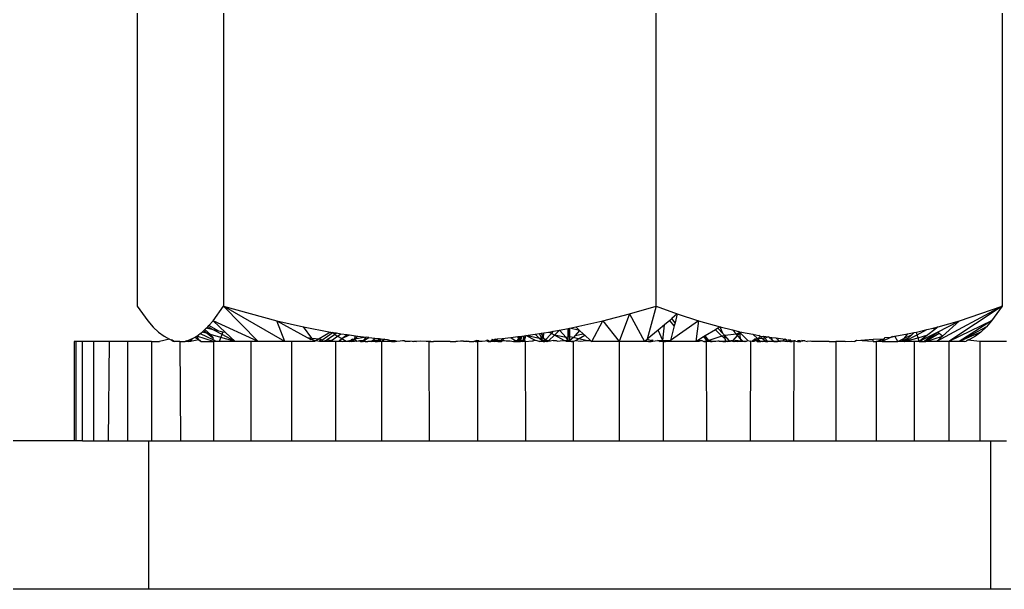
# Model space of a CAD drawing. Header units: millimetres. Extents: x 243 to 2849, y 203 to 3454.
# Drawn here: x 999.32 to 1019.19, y 1575.16 to 1586.66 of the extents above; entities that cross this region are included whole.
import ezdxf

# ---------------------------------------------------------------- set-up
doc = ezdxf.new("R2010")
doc.units = ezdxf.units.MM

msp = doc.modelspace()

# ---------------------------------------------------------------- linework, layer by layer
for p, q in [((1001.698, 1587.442), (1001.698, 1580.871)), ((1003.438, 1587.442), (1003.438, 1580.871)), ((1012.166, 1580.871), (1012.166, 1587.442)), ((1019.152, 1587.442), (1019.152, 1580.871)), ((1001.698, 1580.871), (1001.912, 1580.574)), ((1003.226, 1580.577), (1003.438, 1580.871)), ((1003.438, 1580.871), (1004.511, 1580.575)), ((1004.138, 1580.156), (1003.438, 1580.871)), ((1004.674, 1580.156), (1003.438, 1580.871)), ((1011.629, 1580.715), (1012.166, 1580.871)), ((1012.166, 1580.871), (1011.987, 1580.203)), ((1012.166, 1580.871), (1012.594, 1580.715)), ((1019.152, 1580.871), (1017.826, 1580.156)), ((1019.152, 1580.871), (1018.078, 1580.156)), ((1018.291, 1580.574), (1019.152, 1580.871)), ((1019.152, 1580.871), (1018.939, 1580.577)), ((1011.091, 1580.574), (1011.629, 1580.715)), ((1011.629, 1580.715), (1011.419, 1580.156)), ((1011.629, 1580.715), (1011.932, 1580.156)), ((1012.594, 1580.715), (1012.488, 1580.626)), ((1012.594, 1580.715), (1012.549, 1580.535)), ((1012.594, 1580.715), (1013.024, 1580.575)), ((1001.912, 1580.574), (1002.021, 1580.451)), ((1002.021, 1580.451), (1002.129, 1580.348)), ((1003.091, 1580.428), (1003.118, 1580.454)), ((1003.118, 1580.454), (1003.14, 1580.479)), ((1003.227, 1580.396), (1003.118, 1580.454)), ((1003.14, 1580.479), (1003.226, 1580.577)), ((1003.34, 1580.369), (1003.14, 1580.479)), ((1004.138, 1580.156), (1003.226, 1580.577)), ((1003.48, 1580.338), (1003.226, 1580.577)), ((1004.511, 1580.575), (1005.052, 1580.452)), ((1004.674, 1580.156), (1004.511, 1580.575)), ((1004.511, 1580.575), (1005.123, 1580.24)), ((1005.052, 1580.452), (1005.595, 1580.349)), ((1005.221, 1580.228), (1005.052, 1580.452)), ((1010.425, 1580.428), (1010.55, 1580.452)), ((1010.55, 1580.452), (1011.091, 1580.574)), ((1010.55, 1580.452), (1010.624, 1580.383)), ((1010.871, 1580.156), (1011.091, 1580.574)), ((1011.091, 1580.574), (1011.419, 1580.156)), ((1012.336, 1580.497), (1012.21, 1580.39)), ((1012.3, 1580.182), (1012.336, 1580.497)), ((1012.442, 1580.586), (1012.336, 1580.497)), ((1012.488, 1580.626), (1012.442, 1580.586)), ((1012.534, 1580.474), (1012.442, 1580.586)), ((1013.024, 1580.575), (1012.461, 1580.182)), ((1012.534, 1580.474), (1012.461, 1580.182)), ((1012.549, 1580.535), (1012.488, 1580.626)), ((1012.549, 1580.535), (1012.534, 1580.474)), ((1013.024, 1580.575), (1012.967, 1580.156)), ((1013.024, 1580.575), (1013.457, 1580.452)), ((1013.457, 1580.452), (1013.416, 1580.428)), ((1013.457, 1580.452), (1013.707, 1580.393)), ((1013.514, 1580.321), (1013.457, 1580.452)), ((1017.758, 1580.428), (1017.858, 1580.452)), ((1017.858, 1580.452), (1017.789, 1580.399)), ((1017.845, 1580.346), (1018.291, 1580.574)), ((1017.858, 1580.452), (1018.291, 1580.574)), ((1018.291, 1580.574), (1017.949, 1580.267)), ((1018.939, 1580.577), (1018.078, 1580.156)), ((1018.939, 1580.577), (1018.285, 1580.156)), ((1018.832, 1580.454), (1018.285, 1580.156)), ((1018.832, 1580.454), (1018.723, 1580.35)), ((1018.939, 1580.577), (1018.832, 1580.454)), ((1002.129, 1580.348), (1002.239, 1580.265)), ((1002.239, 1580.265), (1002.348, 1580.205)), ((1002.839, 1580.234), (1002.9, 1580.267)), ((1002.839, 1580.234), (1002.864, 1580.247)), ((1002.864, 1580.247), (1002.938, 1580.192)), ((1002.9, 1580.267), (1002.969, 1580.32)), ((1002.938, 1580.192), (1002.9, 1580.267)), ((1003.236, 1580.156), (1002.9, 1580.267)), ((1002.969, 1580.32), (1003.01, 1580.35)), ((1002.969, 1580.32), (1003.222, 1580.201)), ((1003.01, 1580.35), (1003.04, 1580.379)), ((1003.113, 1580.32), (1003.01, 1580.35)), ((1003.04, 1580.379), (1003.091, 1580.428)), ((1003.04, 1580.379), (1003.113, 1580.32)), ((1003.178, 1580.301), (1003.06, 1580.399)), ((1003.227, 1580.396), (1003.091, 1580.428)), ((1003.178, 1580.301), (1003.113, 1580.32)), ((1003.113, 1580.32), (1003.234, 1580.224)), ((1003.234, 1580.224), (1003.178, 1580.301)), ((1003.385, 1580.241), (1003.178, 1580.301)), ((1003.34, 1580.369), (1003.227, 1580.396)), ((1003.408, 1580.299), (1003.227, 1580.396)), ((1003.426, 1580.349), (1003.34, 1580.369)), ((1003.354, 1580.156), (1003.385, 1580.241)), ((1003.385, 1580.241), (1003.408, 1580.299)), ((1003.675, 1580.156), (1003.385, 1580.241)), ((1003.408, 1580.299), (1003.426, 1580.349)), ((1003.675, 1580.156), (1003.408, 1580.299)), ((1003.48, 1580.338), (1003.426, 1580.349)), ((1003.48, 1580.338), (1003.675, 1580.156)), ((1005.123, 1580.24), (1005.221, 1580.228)), ((1005.123, 1580.24), (1005.198, 1580.199)), ((1005.595, 1580.349), (1005.366, 1580.211)), ((1005.652, 1580.341), (1005.425, 1580.182)), ((1005.53, 1580.197), (1005.678, 1580.302)), ((1005.595, 1580.349), (1005.652, 1580.341)), ((1005.618, 1580.182), (1005.738, 1580.269)), ((1005.652, 1580.341), (1005.682, 1580.336)), ((1005.652, 1580.341), (1005.717, 1580.331)), ((1005.652, 1580.341), (1005.678, 1580.302)), ((1005.678, 1580.302), (1005.717, 1580.331)), ((1005.678, 1580.302), (1005.738, 1580.269)), ((1005.717, 1580.331), (1005.804, 1580.317)), ((1005.738, 1580.269), (1005.804, 1580.317)), ((1005.738, 1580.269), (1005.826, 1580.219)), ((1005.804, 1580.317), (1005.931, 1580.298)), ((1005.826, 1580.219), (1005.931, 1580.298)), ((1005.826, 1580.219), (1005.977, 1580.291)), ((1005.931, 1580.298), (1005.977, 1580.291)), ((1005.977, 1580.291), (1006.099, 1580.273)), ((1006.079, 1580.206), (1006.099, 1580.273)), ((1006.079, 1580.206), (1006.15, 1580.265)), ((1006.318, 1580.247), (1006.079, 1580.206)), ((1006.099, 1580.273), (1006.15, 1580.265)), ((1006.15, 1580.265), (1006.318, 1580.247)), ((1006.272, 1580.182), (1006.318, 1580.247)), ((1006.272, 1580.182), (1006.369, 1580.241)), ((1006.369, 1580.241), (1006.318, 1580.247)), ((1006.369, 1580.241), (1006.492, 1580.228)), ((1009.064, 1580.223), (1009.239, 1580.242)), ((1009.239, 1580.242), (1009.378, 1580.257)), ((1009.239, 1580.242), (1009.322, 1580.182)), ((1009.378, 1580.257), (1009.404, 1580.26)), ((1009.388, 1580.218), (1009.378, 1580.257)), ((1009.388, 1580.218), (1009.434, 1580.263)), ((1009.404, 1580.26), (1009.466, 1580.267)), ((1009.416, 1580.224), (1009.404, 1580.26)), ((1009.416, 1580.224), (1009.466, 1580.267)), ((1009.43, 1580.182), (1009.466, 1580.267)), ((1009.466, 1580.267), (1009.507, 1580.273)), ((1009.482, 1580.182), (1009.507, 1580.273)), ((1009.482, 1580.182), (1009.532, 1580.246)), ((1009.507, 1580.273), (1009.54, 1580.278)), ((1009.515, 1580.182), (1009.532, 1580.246)), ((1009.532, 1580.246), (1009.54, 1580.278)), ((1009.54, 1580.278), (1009.728, 1580.307)), ((1009.732, 1580.182), (1009.54, 1580.278)), ((1009.817, 1580.223), (1009.54, 1580.278)), ((1009.728, 1580.307), (1009.813, 1580.32)), ((1009.728, 1580.307), (1009.817, 1580.223)), ((1009.813, 1580.32), (1009.849, 1580.325)), ((1009.861, 1580.218), (1009.813, 1580.32)), ((1009.849, 1580.325), (1009.904, 1580.333)), ((1009.896, 1580.235), (1009.849, 1580.325)), ((1009.861, 1580.218), (1009.904, 1580.333)), ((1009.896, 1580.235), (1009.904, 1580.333)), ((1009.904, 1580.333), (1010.006, 1580.349)), ((1009.923, 1580.182), (1010.057, 1580.321)), ((1010.006, 1580.349), (1010.1, 1580.366)), ((1010.057, 1580.321), (1010.006, 1580.349)), ((1010.006, 1580.182), (1010.116, 1580.289)), ((1010.057, 1580.321), (1010.1, 1580.366)), ((1010.116, 1580.289), (1010.057, 1580.321)), ((1010.1, 1580.366), (1010.22, 1580.389)), ((1010.116, 1580.289), (1010.22, 1580.389)), ((1010.352, 1580.239), (1010.116, 1580.289)), ((1010.312, 1580.182), (1010.116, 1580.289)), ((1010.22, 1580.389), (1010.394, 1580.422)), ((1010.22, 1580.389), (1010.352, 1580.239)), ((1010.392, 1580.248), (1010.352, 1580.239)), ((1010.392, 1580.182), (1010.352, 1580.239)), ((1010.392, 1580.248), (1010.425, 1580.428)), ((1010.392, 1580.248), (1010.394, 1580.422)), ((1010.425, 1580.255), (1010.392, 1580.248)), ((1010.392, 1580.182), (1010.392, 1580.248)), ((1010.394, 1580.422), (1010.425, 1580.428)), ((1010.624, 1580.383), (1010.425, 1580.428)), ((1010.425, 1580.255), (1010.425, 1580.428)), ((1010.425, 1580.182), (1010.425, 1580.255)), ((1010.498, 1580.239), (1010.425, 1580.255)), ((1010.498, 1580.239), (1010.425, 1580.182)), ((1010.533, 1580.28), (1010.498, 1580.239)), ((1010.603, 1580.216), (1010.498, 1580.239)), ((1010.624, 1580.383), (1010.533, 1580.28)), ((1010.533, 1580.28), (1010.697, 1580.316)), ((1010.603, 1580.216), (1010.732, 1580.284)), ((1010.624, 1580.383), (1010.697, 1580.316)), ((1010.697, 1580.316), (1010.732, 1580.284)), ((1010.732, 1580.284), (1010.843, 1580.182)), ((1012.21, 1580.39), (1011.987, 1580.203)), ((1012.3, 1580.182), (1012.21, 1580.39)), ((1013.126, 1580.252), (1013.009, 1580.182)), ((1013.158, 1580.272), (1013.126, 1580.252)), ((1013.191, 1580.182), (1013.126, 1580.252)), ((1013.363, 1580.396), (1013.158, 1580.272)), ((1013.191, 1580.182), (1013.158, 1580.272)), ((1013.231, 1580.182), (1013.158, 1580.272)), ((1013.492, 1580.266), (1013.231, 1580.182)), ((1013.416, 1580.428), (1013.363, 1580.396)), ((1013.492, 1580.266), (1013.363, 1580.396)), ((1013.514, 1580.321), (1013.416, 1580.428)), ((1013.554, 1580.279), (1013.492, 1580.266)), ((1013.561, 1580.214), (1013.492, 1580.266)), ((1013.554, 1580.279), (1013.514, 1580.321)), ((1013.787, 1580.306), (1013.554, 1580.279)), ((1013.561, 1580.214), (1013.554, 1580.279)), ((1013.643, 1580.182), (1013.554, 1580.279)), ((1013.707, 1580.393), (1013.833, 1580.363)), ((1013.787, 1580.306), (1013.707, 1580.393)), ((1013.855, 1580.341), (1013.711, 1580.176)), ((1013.855, 1580.341), (1013.787, 1580.306)), ((1013.873, 1580.214), (1013.787, 1580.306)), ((1013.855, 1580.341), (1013.833, 1580.363)), ((1013.833, 1580.363), (1013.892, 1580.349)), ((1013.892, 1580.349), (1013.855, 1580.341)), ((1013.873, 1580.214), (1013.855, 1580.341)), ((1014.019, 1580.182), (1013.855, 1580.341)), ((1013.892, 1580.349), (1014.117, 1580.307)), ((1014.117, 1580.307), (1014.239, 1580.283)), ((1014.117, 1580.307), (1014.22, 1580.213)), ((1014.267, 1580.259), (1014.22, 1580.213)), ((1014.267, 1580.259), (1014.239, 1580.283)), ((1014.267, 1580.259), (1014.33, 1580.266)), ((1014.308, 1580.222), (1014.267, 1580.259)), ((1014.33, 1580.266), (1014.362, 1580.228)), ((1014.33, 1580.266), (1014.433, 1580.252)), ((1014.433, 1580.252), (1014.362, 1580.228)), ((1014.519, 1580.182), (1014.433, 1580.252)), ((1014.433, 1580.252), (1014.498, 1580.243)), ((1014.519, 1580.182), (1014.498, 1580.243)), ((1014.498, 1580.243), (1014.583, 1580.231)), ((1016.914, 1580.248), (1016.728, 1580.156)), ((1016.772, 1580.212), (1016.793, 1580.24)), ((1016.793, 1580.24), (1016.914, 1580.248)), ((1016.914, 1580.248), (1016.986, 1580.266)), ((1016.937, 1580.259), (1016.914, 1580.248)), ((1016.986, 1580.266), (1017.241, 1580.314)), ((1017.046, 1580.156), (1016.986, 1580.266)), ((1017.241, 1580.314), (1017.168, 1580.218)), ((1017.168, 1580.218), (1017.332, 1580.302)), ((1017.175, 1580.156), (1017.437, 1580.295)), ((1017.175, 1580.156), (1017.453, 1580.236)), ((1017.241, 1580.314), (1017.372, 1580.339)), ((1017.253, 1580.229), (1017.332, 1580.302)), ((1017.332, 1580.302), (1017.372, 1580.339)), ((1017.372, 1580.339), (1017.423, 1580.349)), ((1017.423, 1580.349), (1017.634, 1580.399)), ((1017.437, 1580.295), (1017.423, 1580.349)), ((1017.437, 1580.295), (1017.634, 1580.399)), ((1017.453, 1580.236), (1017.437, 1580.295)), ((1017.453, 1580.236), (1017.652, 1580.293)), ((1017.474, 1580.156), (1017.453, 1580.236)), ((1017.652, 1580.293), (1017.474, 1580.156)), ((1017.474, 1580.156), (1017.632, 1580.237)), ((1017.879, 1580.32), (1017.613, 1580.156)), ((1017.613, 1580.156), (1017.949, 1580.267)), ((1017.632, 1580.237), (1017.845, 1580.346)), ((1017.632, 1580.237), (1017.638, 1580.207)), ((1017.634, 1580.399), (1017.758, 1580.428)), ((1017.638, 1580.207), (1017.845, 1580.346)), ((1017.789, 1580.399), (1017.652, 1580.293)), ((1017.789, 1580.399), (1017.758, 1580.428)), ((1017.949, 1580.267), (1017.826, 1580.156)), ((1017.879, 1580.32), (1017.845, 1580.346)), ((1017.949, 1580.267), (1017.879, 1580.32)), ((1018.723, 1580.35), (1018.285, 1580.156)), ((1018.614, 1580.267), (1018.503, 1580.206)), ((1018.723, 1580.35), (1018.614, 1580.267)), ((1000.425, 1580.156), (1000.425, 1578.156)), ((1000.465, 1580.156), (1000.425, 1580.156)), ((1000.465, 1578.156), (1000.465, 1580.156)), ((1000.592, 1580.156), (1000.465, 1580.156)), ((1000.592, 1578.156), (1000.592, 1580.156)), ((1000.811, 1580.156), (1000.592, 1580.156)), ((1001.127, 1580.156), (1000.811, 1580.156)), ((1000.811, 1580.156), (1000.813, 1578.156)), ((1001.127, 1580.156), (1001.111, 1578.156)), ((1001.501, 1580.156), (1001.127, 1580.156)), ((1001.501, 1580.156), (1001.501, 1578.156)), ((1001.987, 1580.156), (1001.501, 1580.156)), ((1001.987, 1580.156), (1001.987, 1578.156)), ((1001.987, 1580.156), (1002.148, 1580.156)), ((1002.348, 1580.205), (1002.148, 1580.156)), ((1002.348, 1580.205), (1002.379, 1580.195)), ((1002.379, 1580.195), (1002.425, 1580.169)), ((1002.405, 1580.186), (1002.379, 1580.195)), ((1002.405, 1580.186), (1002.457, 1580.156)), ((1002.425, 1580.169), (1002.405, 1580.186)), ((1002.425, 1580.169), (1002.457, 1580.156)), ((1002.558, 1580.156), (1002.457, 1580.156)), ((1002.558, 1580.156), (1002.567, 1578.156)), ((1002.558, 1580.156), (1002.661, 1580.156)), ((1002.688, 1580.172), (1002.661, 1580.156)), ((1002.733, 1580.156), (1002.661, 1580.156)), ((1002.688, 1580.172), (1002.716, 1580.181)), ((1002.688, 1580.172), (1002.733, 1580.156)), ((1002.716, 1580.181), (1002.809, 1580.217)), ((1002.716, 1580.181), (1002.733, 1580.156)), ((1002.772, 1580.156), (1002.733, 1580.156)), ((1002.772, 1580.156), (1002.809, 1580.217)), ((1002.938, 1580.192), (1002.772, 1580.156)), ((1002.809, 1580.217), (1002.839, 1580.234)), ((1002.938, 1580.192), (1002.986, 1580.156)), ((1002.968, 1580.179), (1002.938, 1580.192)), ((1002.986, 1580.156), (1002.968, 1580.179)), ((1002.986, 1580.156), (1003.236, 1580.156)), ((1003.222, 1580.201), (1003.234, 1580.224)), ((1003.286, 1580.156), (1003.222, 1580.201)), ((1003.236, 1580.156), (1003.236, 1578.156)), ((1003.286, 1580.156), (1003.236, 1580.156)), ((1003.354, 1580.156), (1003.286, 1580.156)), ((1003.675, 1580.156), (1003.354, 1580.156)), ((1003.988, 1580.156), (1003.675, 1580.156)), ((1003.988, 1580.156), (1003.988, 1578.156)), ((1004.138, 1580.156), (1003.988, 1580.156)), ((1004.674, 1580.156), (1004.138, 1580.156)), ((1004.813, 1580.156), (1004.674, 1580.156)), ((1004.813, 1580.156), (1004.813, 1578.156)), ((1005.275, 1580.156), (1004.813, 1580.156)), ((1005.253, 1580.186), (1005.198, 1580.199)), ((1005.221, 1580.228), (1005.366, 1580.211)), ((1005.253, 1580.186), (1005.221, 1580.228)), ((1005.275, 1580.156), (1005.253, 1580.186)), ((1005.304, 1580.173), (1005.253, 1580.186)), ((1005.304, 1580.173), (1005.275, 1580.156)), ((1005.366, 1580.211), (1005.304, 1580.173)), ((1005.377, 1580.156), (1005.304, 1580.173)), ((1005.366, 1580.211), (1005.407, 1580.206)), ((1005.377, 1580.156), (1005.407, 1580.206)), ((1005.447, 1580.156), (1005.377, 1580.156)), ((1005.407, 1580.206), (1005.425, 1580.182)), ((1005.447, 1580.156), (1005.425, 1580.182)), ((1005.425, 1580.182), (1005.475, 1580.168)), ((1005.508, 1580.182), (1005.447, 1580.156)), ((1005.475, 1580.168), (1005.447, 1580.156)), ((1005.516, 1580.156), (1005.447, 1580.156)), ((1005.475, 1580.168), (1005.508, 1580.182)), ((1005.543, 1580.156), (1005.475, 1580.168)), ((1005.508, 1580.182), (1005.53, 1580.197)), ((1005.508, 1580.182), (1005.516, 1580.156)), ((1005.543, 1580.156), (1005.508, 1580.182)), ((1005.543, 1580.156), (1005.516, 1580.156)), ((1005.53, 1580.197), (1005.618, 1580.182)), ((1005.582, 1580.156), (1005.543, 1580.156)), ((1005.618, 1580.182), (1005.582, 1580.156)), ((1005.634, 1580.156), (1005.582, 1580.156)), ((1005.618, 1580.182), (1005.634, 1580.156)), ((1005.618, 1580.182), (1005.672, 1580.163)), ((1005.698, 1580.156), (1005.634, 1580.156)), ((1005.672, 1580.163), (1005.698, 1580.156)), ((1005.698, 1580.156), (1005.698, 1578.156)), ((1005.761, 1580.156), (1005.698, 1580.156)), ((1005.776, 1580.182), (1005.761, 1580.156)), ((1005.832, 1580.156), (1005.761, 1580.156)), ((1005.8, 1580.156), (1005.761, 1580.156)), ((1005.776, 1580.182), (1005.826, 1580.219)), ((1005.776, 1580.182), (1005.8, 1580.156)), ((1005.832, 1580.156), (1005.776, 1580.182)), ((1005.832, 1580.156), (1005.8, 1580.156)), ((1005.826, 1580.219), (1005.915, 1580.169)), ((1005.832, 1580.156), (1005.861, 1580.165)), ((1005.861, 1580.165), (1005.915, 1580.169)), ((1005.915, 1580.169), (1005.983, 1580.182)), ((1005.915, 1580.169), (1005.983, 1580.156)), ((1005.983, 1580.182), (1006.03, 1580.156)), ((1006.013, 1580.182), (1005.983, 1580.156)), ((1005.983, 1580.156), (1005.983, 1580.182)), ((1005.983, 1580.182), (1006.013, 1580.182)), ((1006.03, 1580.156), (1005.983, 1580.156)), ((1006.013, 1580.182), (1006.024, 1580.214)), ((1006.079, 1580.206), (1006.013, 1580.182)), ((1006.013, 1580.182), (1006.05, 1580.204)), ((1006.03, 1580.156), (1006.013, 1580.182)), ((1006.024, 1580.214), (1006.05, 1580.204)), ((1006.079, 1580.206), (1006.03, 1580.156)), ((1006.079, 1580.156), (1006.03, 1580.156)), ((1006.05, 1580.204), (1006.079, 1580.206)), ((1006.079, 1580.206), (1006.131, 1580.168)), ((1006.131, 1580.168), (1006.079, 1580.156)), ((1006.131, 1580.168), (1006.185, 1580.182)), ((1006.206, 1580.156), (1006.131, 1580.168)), ((1006.185, 1580.182), (1006.206, 1580.156)), ((1006.185, 1580.182), (1006.24, 1580.182)), ((1006.206, 1580.156), (1006.24, 1580.182)), ((1006.206, 1580.156), (1006.272, 1580.182)), ((1006.272, 1580.156), (1006.206, 1580.156)), ((1006.206, 1580.156), (1006.24, 1580.156)), ((1006.24, 1580.182), (1006.272, 1580.156)), ((1006.272, 1580.182), (1006.24, 1580.156)), ((1006.24, 1580.182), (1006.272, 1580.182)), ((1006.299, 1580.156), (1006.272, 1580.182)), ((1006.272, 1580.182), (1006.272, 1580.156)), ((1006.299, 1580.156), (1006.272, 1580.156)), ((1006.299, 1580.156), (1006.349, 1580.156)), ((1006.349, 1580.156), (1006.387, 1580.167)), ((1006.425, 1580.156), (1006.349, 1580.156)), ((1006.387, 1580.167), (1006.425, 1580.156)), ((1006.448, 1580.182), (1006.425, 1580.156)), ((1006.496, 1580.156), (1006.425, 1580.156)), ((1006.492, 1580.228), (1006.448, 1580.182)), ((1006.543, 1580.182), (1006.448, 1580.182)), ((1006.492, 1580.228), (1006.583, 1580.218)), ((1006.496, 1580.156), (1006.543, 1580.182)), ((1006.571, 1580.156), (1006.496, 1580.156)), ((1006.496, 1580.156), (1006.543, 1580.156)), ((1006.543, 1580.182), (1006.583, 1580.218)), ((1006.543, 1580.182), (1006.571, 1580.156)), ((1006.571, 1580.182), (1006.543, 1580.156)), ((1006.543, 1580.182), (1006.571, 1580.182)), ((1006.543, 1580.182), (1006.598, 1580.182)), ((1006.571, 1580.182), (1006.583, 1580.218)), ((1006.571, 1580.182), (1006.622, 1580.213)), ((1006.571, 1580.156), (1006.598, 1580.182)), ((1006.571, 1580.182), (1006.598, 1580.182)), ((1006.571, 1580.182), (1006.571, 1580.156)), ((1006.628, 1580.156), (1006.571, 1580.156)), ((1006.583, 1580.218), (1006.622, 1580.213)), ((1006.598, 1580.182), (1006.622, 1580.213)), ((1006.598, 1580.182), (1006.628, 1580.156)), ((1006.622, 1580.213), (1006.692, 1580.206)), ((1006.692, 1580.206), (1006.628, 1580.156)), ((1006.628, 1580.156), (1006.628, 1578.156)), ((1006.83, 1580.156), (1006.628, 1580.156)), ((1006.692, 1580.206), (1006.742, 1580.202)), ((1006.742, 1580.202), (1006.815, 1580.182)), ((1006.815, 1580.182), (1006.83, 1580.156)), ((1006.815, 1580.182), (1006.889, 1580.182)), ((1006.83, 1580.156), (1006.889, 1580.182)), ((1006.83, 1580.156), (1006.905, 1580.156)), ((1006.869, 1580.156), (1006.83, 1580.156)), ((1006.889, 1580.182), (1006.869, 1580.156)), ((1006.934, 1580.169), (1006.869, 1580.156)), ((1006.905, 1580.156), (1006.869, 1580.156)), ((1006.889, 1580.182), (1006.905, 1580.156)), ((1006.889, 1580.182), (1006.934, 1580.169)), ((1006.905, 1580.156), (1006.934, 1580.169)), ((1006.934, 1580.169), (1007.004, 1580.174)), ((1007.004, 1580.174), (1007.053, 1580.182)), ((1007.053, 1580.182), (1007.083, 1580.18)), ((1007.083, 1580.18), (1007.116, 1580.156)), ((1007.178, 1580.156), (1007.116, 1580.156)), ((1007.246, 1580.169), (1007.178, 1580.156)), ((1007.206, 1580.156), (1007.178, 1580.156)), ((1007.246, 1580.169), (1007.27, 1580.156)), ((1007.27, 1580.156), (1007.3, 1580.168)), ((1007.334, 1580.156), (1007.27, 1580.156)), ((1007.3, 1580.168), (1007.334, 1580.156)), ((1007.407, 1580.165), (1007.334, 1580.156)), ((1007.526, 1580.162), (1007.407, 1580.165)), ((1007.552, 1580.156), (1007.526, 1580.162)), ((1007.582, 1580.161), (1007.552, 1580.156)), ((1007.619, 1580.156), (1007.552, 1580.156)), ((1007.582, 1580.161), (1007.588, 1578.156)), ((1007.582, 1580.161), (1007.619, 1580.156)), ((1007.619, 1580.156), (1007.673, 1580.156)), ((1007.717, 1580.158), (1007.673, 1580.156)), ((1007.802, 1580.156), (1007.717, 1580.158)), ((1007.838, 1580.157), (1007.802, 1580.156)), ((1007.883, 1580.156), (1007.838, 1580.157)), ((1007.941, 1580.159), (1007.883, 1580.156)), ((1008.013, 1580.156), (1007.941, 1580.159)), ((1008.013, 1580.156), (1008.128, 1580.156)), ((1008.157, 1580.158), (1008.128, 1580.156)), ((1008.222, 1580.166), (1008.157, 1580.158)), ((1008.282, 1580.167), (1008.222, 1580.166)), ((1008.282, 1580.167), (1008.35, 1580.169)), ((1008.282, 1580.167), (1008.323, 1580.168)), ((1008.323, 1580.168), (1008.395, 1580.156)), ((1008.395, 1580.156), (1008.35, 1580.169)), ((1008.395, 1580.156), (1008.492, 1580.156)), ((1008.549, 1580.182), (1008.492, 1580.156)), ((1008.524, 1580.156), (1008.492, 1580.156)), ((1008.562, 1580.156), (1008.492, 1580.156)), ((1008.524, 1580.156), (1008.584, 1580.182)), ((1008.524, 1580.156), (1008.562, 1580.156)), ((1008.549, 1580.182), (1008.584, 1580.182)), ((1008.562, 1580.156), (1008.562, 1578.156)), ((1008.605, 1580.156), (1008.562, 1580.156)), ((1008.584, 1580.182), (1008.605, 1580.156)), ((1008.66, 1580.16), (1008.605, 1580.156)), ((1008.719, 1580.168), (1008.66, 1580.16)), ((1008.754, 1580.17), (1008.719, 1580.168)), ((1008.755, 1580.195), (1008.754, 1580.17)), ((1008.754, 1580.17), (1008.78, 1580.156)), ((1008.755, 1580.195), (1008.782, 1580.182)), ((1008.78, 1580.156), (1008.833, 1580.156)), ((1008.782, 1580.182), (1008.806, 1580.166)), ((1008.806, 1580.166), (1008.833, 1580.156)), ((1008.833, 1580.156), (1008.847, 1580.182)), ((1008.917, 1580.156), (1008.833, 1580.156)), ((1008.847, 1580.182), (1008.91, 1580.206)), ((1008.862, 1580.203), (1008.847, 1580.182)), ((1008.862, 1580.203), (1008.917, 1580.156)), ((1008.887, 1580.182), (1008.862, 1580.203)), ((1008.951, 1580.182), (1008.887, 1580.182)), ((1008.91, 1580.206), (1008.969, 1580.212)), ((1008.917, 1580.156), (1008.91, 1580.206)), ((1008.951, 1580.182), (1008.91, 1580.206)), ((1008.969, 1580.212), (1008.917, 1580.156)), ((1008.98, 1580.156), (1008.917, 1580.156)), ((1008.951, 1580.182), (1008.969, 1580.212)), ((1009.006, 1580.156), (1008.951, 1580.182)), ((1008.951, 1580.182), (1008.98, 1580.156)), ((1008.951, 1580.182), (1009.049, 1580.182)), ((1008.969, 1580.212), (1009.064, 1580.223)), ((1009.049, 1580.182), (1008.98, 1580.156)), ((1009.006, 1580.156), (1008.98, 1580.156)), ((1008.98, 1580.156), (1009.049, 1580.156)), ((1009.006, 1580.156), (1009.049, 1580.182)), ((1009.049, 1580.156), (1009.006, 1580.156)), ((1009.049, 1580.182), (1009.064, 1580.223)), ((1009.049, 1580.182), (1009.049, 1580.156)), ((1009.049, 1580.182), (1009.096, 1580.182)), ((1009.096, 1580.182), (1009.049, 1580.156)), ((1009.064, 1580.223), (1009.096, 1580.182)), ((1009.096, 1580.182), (1009.145, 1580.175)), ((1009.145, 1580.175), (1009.221, 1580.17)), ((1009.221, 1580.17), (1009.29, 1580.156)), ((1009.29, 1580.156), (1009.322, 1580.182)), ((1009.29, 1580.156), (1009.358, 1580.156)), ((1009.322, 1580.182), (1009.358, 1580.156)), ((1009.322, 1580.182), (1009.363, 1580.182)), ((1009.363, 1580.182), (1009.358, 1580.156)), ((1009.358, 1580.156), (1009.397, 1580.182)), ((1009.358, 1580.156), (1009.43, 1580.156)), ((1009.388, 1580.218), (1009.363, 1580.182)), ((1009.363, 1580.182), (1009.397, 1580.182)), ((1009.397, 1580.182), (1009.388, 1580.218)), ((1009.397, 1580.182), (1009.416, 1580.224)), ((1009.43, 1580.156), (1009.397, 1580.182)), ((1009.397, 1580.182), (1009.43, 1580.182)), ((1009.43, 1580.182), (1009.416, 1580.224)), ((1009.43, 1580.182), (1009.469, 1580.156)), ((1009.43, 1580.182), (1009.482, 1580.182)), ((1009.43, 1580.182), (1009.43, 1580.156)), ((1009.469, 1580.156), (1009.43, 1580.156)), ((1009.469, 1580.156), (1009.482, 1580.182)), ((1009.515, 1580.182), (1009.469, 1580.156)), ((1009.526, 1580.156), (1009.469, 1580.156)), ((1009.482, 1580.182), (1009.515, 1580.182)), ((1009.526, 1580.156), (1009.482, 1580.182)), ((1009.515, 1580.182), (1009.526, 1580.156)), ((1009.526, 1580.156), (1009.665, 1580.172)), ((1009.526, 1580.156), (1009.534, 1578.156)), ((1009.665, 1580.172), (1009.696, 1580.17)), ((1009.732, 1580.182), (1009.696, 1580.17)), ((1009.765, 1580.175), (1009.732, 1580.182)), ((1009.811, 1580.156), (1009.765, 1580.175)), ((1009.811, 1580.156), (1009.878, 1580.182)), ((1009.889, 1580.156), (1009.811, 1580.156)), ((1009.817, 1580.223), (1009.878, 1580.182)), ((1009.861, 1580.218), (1009.817, 1580.223)), ((1009.896, 1580.235), (1009.861, 1580.218)), ((1009.878, 1580.182), (1009.861, 1580.218)), ((1009.878, 1580.182), (1009.889, 1580.156)), ((1009.878, 1580.182), (1009.923, 1580.182)), ((1009.923, 1580.156), (1009.878, 1580.182)), ((1009.953, 1580.156), (1009.889, 1580.156)), ((1009.889, 1580.156), (1009.923, 1580.156)), ((1009.923, 1580.182), (1009.896, 1580.235)), ((1009.908, 1580.212), (1009.896, 1580.235)), ((1009.968, 1580.182), (1009.908, 1580.212)), ((1009.923, 1580.182), (1009.923, 1580.156)), ((1009.923, 1580.182), (1009.953, 1580.156)), ((1009.923, 1580.182), (1009.968, 1580.182)), ((1009.953, 1580.156), (1009.923, 1580.156)), ((1009.979, 1580.156), (1009.953, 1580.156)), ((1009.968, 1580.182), (1010.006, 1580.182)), ((1009.979, 1580.156), (1009.968, 1580.182)), ((1009.979, 1580.156), (1010.006, 1580.182)), ((1010.029, 1580.167), (1009.979, 1580.156)), ((1010.006, 1580.182), (1010.029, 1580.167)), ((1010.093, 1580.182), (1010.029, 1580.167)), ((1010.093, 1580.182), (1010.154, 1580.182)), ((1010.154, 1580.182), (1010.18, 1580.169)), ((1010.18, 1580.169), (1010.233, 1580.172)), ((1010.233, 1580.172), (1010.312, 1580.182)), ((1010.359, 1580.156), (1010.312, 1580.182)), ((1010.312, 1580.182), (1010.392, 1580.182)), ((1010.425, 1580.156), (1010.359, 1580.156)), ((1010.458, 1580.156), (1010.392, 1580.182)), ((1010.392, 1580.182), (1010.425, 1580.182)), ((1010.425, 1580.156), (1010.392, 1580.182)), ((1010.425, 1580.182), (1010.425, 1580.156)), ((1010.491, 1580.156), (1010.425, 1580.156)), ((1010.458, 1580.156), (1010.491, 1580.156)), ((1010.491, 1580.156), (1010.539, 1580.182)), ((1010.491, 1580.156), (1010.491, 1578.156)), ((1010.539, 1580.182), (1010.603, 1580.216)), ((1010.539, 1580.182), (1010.641, 1580.169)), ((1010.757, 1580.182), (1010.603, 1580.216)), ((1010.641, 1580.169), (1010.757, 1580.182)), ((1010.757, 1580.182), (1010.843, 1580.182)), ((1010.843, 1580.182), (1010.871, 1580.156)), ((1011.419, 1580.156), (1010.871, 1580.156)), ((1011.419, 1580.156), (1011.419, 1578.156)), ((1011.932, 1580.156), (1011.419, 1580.156)), ((1011.962, 1580.182), (1011.932, 1580.156)), ((1012.016, 1580.156), (1011.932, 1580.156)), ((1011.962, 1580.182), (1011.987, 1580.203)), ((1011.962, 1580.182), (1012.016, 1580.156)), ((1011.987, 1580.203), (1012.068, 1580.182)), ((1012.016, 1580.156), (1012.069, 1580.156)), ((1012.068, 1580.182), (1012.095, 1580.195)), ((1012.069, 1580.156), (1012.095, 1580.195)), ((1012.069, 1580.156), (1012.101, 1580.169)), ((1012.095, 1580.195), (1012.101, 1580.169)), ((1012.101, 1580.169), (1012.198, 1580.182)), ((1012.198, 1580.182), (1012.265, 1580.182)), ((1012.244, 1580.156), (1012.198, 1580.182)), ((1012.198, 1580.182), (1012.227, 1580.179)), ((1012.227, 1580.179), (1012.3, 1580.182)), ((1012.244, 1580.156), (1012.3, 1580.182)), ((1012.265, 1580.182), (1012.244, 1580.156)), ((1012.309, 1580.156), (1012.244, 1580.156)), ((1012.265, 1580.182), (1012.3, 1580.182)), ((1012.265, 1580.182), (1012.309, 1580.156)), ((1012.3, 1580.182), (1012.461, 1580.182)), ((1012.357, 1580.156), (1012.3, 1580.182)), ((1012.309, 1580.156), (1012.309, 1578.156)), ((1012.309, 1580.156), (1012.357, 1580.156)), ((1012.455, 1580.156), (1012.357, 1580.156)), ((1012.461, 1580.182), (1012.455, 1580.156)), ((1012.967, 1580.156), (1012.455, 1580.156)), ((1013.009, 1580.182), (1012.967, 1580.156)), ((1013.031, 1580.156), (1012.967, 1580.156)), ((1013.009, 1580.182), (1013.089, 1580.182)), ((1013.031, 1580.156), (1013.009, 1580.182)), ((1013.089, 1580.182), (1013.031, 1580.156)), ((1013.089, 1580.182), (1013.133, 1580.158)), ((1013.133, 1580.158), (1013.191, 1580.182)), ((1013.133, 1580.158), (1013.176, 1580.156)), ((1013.231, 1580.182), (1013.176, 1580.156)), ((1013.176, 1580.156), (1013.184, 1578.156)), ((1013.212, 1580.156), (1013.176, 1580.156)), ((1013.191, 1580.182), (1013.231, 1580.182)), ((1013.212, 1580.156), (1013.231, 1580.182)), ((1013.267, 1580.161), (1013.212, 1580.156)), ((1013.267, 1580.161), (1013.231, 1580.182)), ((1013.297, 1580.156), (1013.231, 1580.182)), ((1013.267, 1580.161), (1013.297, 1580.156)), ((1013.371, 1580.156), (1013.297, 1580.156)), ((1013.442, 1580.165), (1013.371, 1580.156)), ((1013.41, 1580.164), (1013.371, 1580.156)), ((1013.442, 1580.165), (1013.41, 1580.164)), ((1013.442, 1580.165), (1013.515, 1580.156)), ((1013.478, 1580.159), (1013.442, 1580.165)), ((1013.515, 1580.156), (1013.478, 1580.159)), ((1013.515, 1580.156), (1013.576, 1580.182)), ((1013.542, 1580.16), (1013.515, 1580.156)), ((1013.515, 1580.156), (1013.576, 1580.156)), ((1013.576, 1580.156), (1013.542, 1580.16)), ((1013.576, 1580.182), (1013.561, 1580.214)), ((1013.576, 1580.156), (1013.576, 1580.182)), ((1013.576, 1580.156), (1013.643, 1580.182)), ((1013.609, 1580.156), (1013.576, 1580.156)), ((1013.609, 1580.156), (1013.643, 1580.182)), ((1013.659, 1580.161), (1013.609, 1580.156)), ((1013.643, 1580.182), (1013.684, 1580.174)), ((1013.684, 1580.174), (1013.659, 1580.161)), ((1013.711, 1580.176), (1013.684, 1580.174)), ((1013.684, 1580.174), (1013.734, 1580.156)), ((1013.734, 1580.156), (1013.766, 1580.18)), ((1013.804, 1580.156), (1013.734, 1580.156)), ((1013.766, 1580.18), (1013.804, 1580.156)), ((1013.822, 1580.175), (1013.766, 1580.18)), ((1013.804, 1580.156), (1013.849, 1580.163)), ((1013.849, 1580.163), (1013.822, 1580.175)), ((1013.849, 1580.163), (1013.915, 1580.169)), ((1013.888, 1580.163), (1013.849, 1580.163)), ((1013.915, 1580.169), (1013.873, 1580.214)), ((1013.888, 1580.163), (1013.873, 1580.214)), ((1013.915, 1580.169), (1013.888, 1580.163)), ((1013.944, 1580.156), (1013.888, 1580.163)), ((1013.98, 1580.156), (1013.915, 1580.169)), ((1013.915, 1580.169), (1013.944, 1580.156)), ((1013.98, 1580.156), (1013.944, 1580.156)), ((1013.98, 1580.156), (1014.019, 1580.182)), ((1014.019, 1580.182), (1014.07, 1580.165)), ((1014.07, 1580.165), (1014.065, 1578.156)), ((1014.106, 1580.156), (1014.07, 1580.165)), ((1014.158, 1580.206), (1014.106, 1580.156)), ((1014.137, 1580.156), (1014.106, 1580.156)), ((1014.188, 1580.182), (1014.137, 1580.156)), ((1014.22, 1580.213), (1014.158, 1580.206)), ((1014.158, 1580.206), (1014.214, 1580.161)), ((1014.158, 1580.206), (1014.188, 1580.182)), ((1014.22, 1580.213), (1014.188, 1580.182)), ((1014.214, 1580.161), (1014.188, 1580.182)), ((1014.188, 1580.182), (1014.254, 1580.182)), ((1014.214, 1580.161), (1014.279, 1580.156)), ((1014.251, 1580.156), (1014.214, 1580.161)), ((1014.308, 1580.222), (1014.22, 1580.213)), ((1014.254, 1580.182), (1014.22, 1580.213)), ((1014.251, 1580.156), (1014.254, 1580.182)), ((1014.251, 1580.156), (1014.279, 1580.156)), ((1014.254, 1580.182), (1014.279, 1580.156)), ((1014.314, 1580.156), (1014.279, 1580.156)), ((1014.362, 1580.228), (1014.308, 1580.222)), ((1014.354, 1580.182), (1014.308, 1580.222)), ((1014.314, 1580.156), (1014.354, 1580.182)), ((1014.374, 1580.157), (1014.314, 1580.156)), ((1014.354, 1580.182), (1014.374, 1580.157)), ((1014.425, 1580.156), (1014.354, 1580.182)), ((1014.362, 1580.228), (1014.425, 1580.156)), ((1014.374, 1580.157), (1014.425, 1580.156)), ((1014.501, 1580.156), (1014.425, 1580.156)), ((1014.546, 1580.159), (1014.501, 1580.156)), ((1014.546, 1580.159), (1014.519, 1580.182)), ((1014.546, 1580.159), (1014.578, 1580.156)), ((1014.61, 1580.156), (1014.546, 1580.159)), ((1014.578, 1580.156), (1014.643, 1580.182)), ((1014.578, 1580.156), (1014.61, 1580.156)), ((1014.643, 1580.182), (1014.583, 1580.231)), ((1014.583, 1580.231), (1014.77, 1580.206)), ((1014.61, 1580.156), (1014.643, 1580.182)), ((1014.662, 1580.162), (1014.61, 1580.156)), ((1014.643, 1580.182), (1014.662, 1580.162)), ((1014.662, 1580.162), (1014.686, 1580.171)), ((1014.686, 1580.171), (1014.762, 1580.165)), ((1014.724, 1580.169), (1014.686, 1580.171)), ((1014.77, 1580.206), (1014.724, 1580.169)), ((1014.762, 1580.165), (1014.81, 1580.182)), ((1014.762, 1580.165), (1014.819, 1580.156)), ((1014.81, 1580.182), (1014.77, 1580.206)), ((1014.77, 1580.206), (1014.819, 1580.156)), ((1014.819, 1580.156), (1014.81, 1580.182)), ((1014.819, 1580.156), (1014.886, 1580.182)), ((1014.866, 1580.156), (1014.819, 1580.156)), ((1014.831, 1580.201), (1014.866, 1580.156)), ((1014.886, 1580.182), (1014.866, 1580.198)), ((1014.866, 1580.156), (1014.886, 1580.182)), ((1014.866, 1580.156), (1014.914, 1580.156)), ((1014.886, 1580.182), (1014.95, 1580.17)), ((1014.982, 1580.172), (1014.914, 1580.156)), ((1014.95, 1580.17), (1014.914, 1580.156)), ((1014.95, 1580.17), (1014.939, 1578.156)), ((1014.982, 1580.172), (1014.95, 1580.17)), ((1014.95, 1580.17), (1015.018, 1580.156)), ((1015.018, 1580.156), (1015.028, 1580.182)), ((1015.018, 1580.156), (1015.071, 1580.179)), ((1015.088, 1580.156), (1015.018, 1580.156)), ((1015.018, 1580.156), (1015.05, 1580.156)), ((1015.05, 1580.156), (1015.028, 1580.182)), ((1015.028, 1580.182), (1015.071, 1580.179)), ((1015.071, 1580.179), (1015.05, 1580.156)), ((1015.05, 1580.156), (1015.088, 1580.156)), ((1015.071, 1580.179), (1015.088, 1580.156)), ((1015.166, 1580.173), (1015.088, 1580.156)), ((1015.166, 1580.173), (1015.101, 1580.178)), ((1015.166, 1580.173), (1015.216, 1580.156)), ((1015.275, 1580.167), (1015.216, 1580.156)), ((1015.306, 1580.156), (1015.275, 1580.167)), ((1015.659, 1580.156), (1015.306, 1580.156)), ((1015.659, 1580.156), (1015.707, 1580.158)), ((1015.707, 1580.158), (1015.792, 1580.156)), ((1015.792, 1580.156), (1015.792, 1578.156)), ((1015.986, 1580.156), (1015.792, 1580.156)), ((1015.986, 1580.156), (1016.104, 1580.169)), ((1016.104, 1580.169), (1016.176, 1580.156)), ((1016.213, 1580.178), (1016.176, 1580.156)), ((1016.213, 1580.178), (1016.546, 1580.206)), ((1016.547, 1580.156), (1016.213, 1580.178)), ((1016.546, 1580.206), (1016.772, 1580.212)), ((1016.547, 1580.156), (1016.546, 1580.206)), ((1016.547, 1580.156), (1016.609, 1580.156)), ((1016.609, 1580.156), (1016.772, 1580.212)), ((1016.609, 1580.156), (1016.609, 1578.156)), ((1016.728, 1580.156), (1016.609, 1580.156)), ((1016.728, 1580.156), (1016.772, 1580.212)), ((1016.728, 1580.156), (1017.046, 1580.156)), ((1017.046, 1580.156), (1017.168, 1580.218)), ((1017.121, 1580.156), (1017.046, 1580.156)), ((1017.253, 1580.229), (1017.121, 1580.156)), ((1017.168, 1580.218), (1017.121, 1580.156)), ((1017.175, 1580.156), (1017.121, 1580.156)), ((1017.175, 1580.156), (1017.253, 1580.229)), ((1017.376, 1580.156), (1017.175, 1580.156)), ((1017.376, 1580.156), (1017.376, 1578.156)), ((1017.474, 1580.156), (1017.376, 1580.156)), ((1017.474, 1580.156), (1017.563, 1580.156)), ((1017.563, 1580.156), (1017.638, 1580.207)), ((1017.563, 1580.156), (1017.613, 1580.156)), ((1017.826, 1580.156), (1017.613, 1580.156)), ((1018.078, 1580.156), (1017.826, 1580.156)), ((1018.078, 1580.156), (1018.078, 1578.156)), ((1018.285, 1580.156), (1018.078, 1580.156)), ((1018.392, 1580.156), (1018.285, 1580.156)), ((1018.392, 1580.156), (1018.425, 1580.169)), ((1018.457, 1580.186), (1018.425, 1580.169)), ((1018.503, 1580.206), (1018.457, 1580.186)), ((1018.702, 1580.156), (1018.457, 1580.186)), ((1018.702, 1580.156), (1018.702, 1578.156)), ((1019.237, 1580.156), (1018.702, 1580.156)), ((1000.425, 1578.156), (996.466, 1578.156)), ((1000.465, 1578.156), (1000.425, 1578.156)), ((1000.592, 1578.156), (1000.465, 1578.156)), ((1000.592, 1578.156), (1000.813, 1578.156)), ((1000.813, 1578.156), (1001.111, 1578.156)), ((1001.111, 1578.156), (1001.501, 1578.156)), ((1001.501, 1578.156), (1001.925, 1578.156)), ((1001.925, 1578.156), (1001.925, 1575.156)), ((1001.925, 1578.156), (1001.987, 1578.156)), ((1001.987, 1578.156), (1002.567, 1578.156)), ((1002.567, 1578.156), (1003.236, 1578.156)), ((1003.236, 1578.156), (1003.988, 1578.156)), ((1003.988, 1578.156), (1004.813, 1578.156)), ((1004.813, 1578.156), (1005.698, 1578.156)), ((1005.698, 1578.156), (1006.628, 1578.156)), ((1006.628, 1578.156), (1007.588, 1578.156)), ((1007.588, 1578.156), (1008.562, 1578.156)), ((1008.562, 1578.156), (1009.534, 1578.156)), ((1009.534, 1578.156), (1010.491, 1578.156)), ((1010.491, 1578.156), (1011.419, 1578.156)), ((1011.419, 1578.156), (1012.309, 1578.156)), ((1012.309, 1578.156), (1013.184, 1578.156)), ((1013.184, 1578.156), (1014.065, 1578.156)), ((1014.065, 1578.156), (1014.939, 1578.156)), ((1014.939, 1578.156), (1015.792, 1578.156)), ((1015.792, 1578.156), (1016.609, 1578.156)), ((1016.609, 1578.156), (1017.376, 1578.156)), ((1017.376, 1578.156), (1018.078, 1578.156)), ((1018.078, 1578.156), (1018.702, 1578.156)), ((1018.702, 1578.156), (1018.925, 1578.156)), ((1018.925, 1575.156), (1018.925, 1578.156)), ((1018.925, 1578.156), (1019.237, 1578.156)), ((1001.925, 1575.156), (996.466, 1575.156)), ((1018.925, 1575.156), (1001.925, 1575.156)), ((1024.384, 1575.156), (1018.925, 1575.156))]:
    msp.add_line(p, q)

doc.saveas('drawing.dxf')
